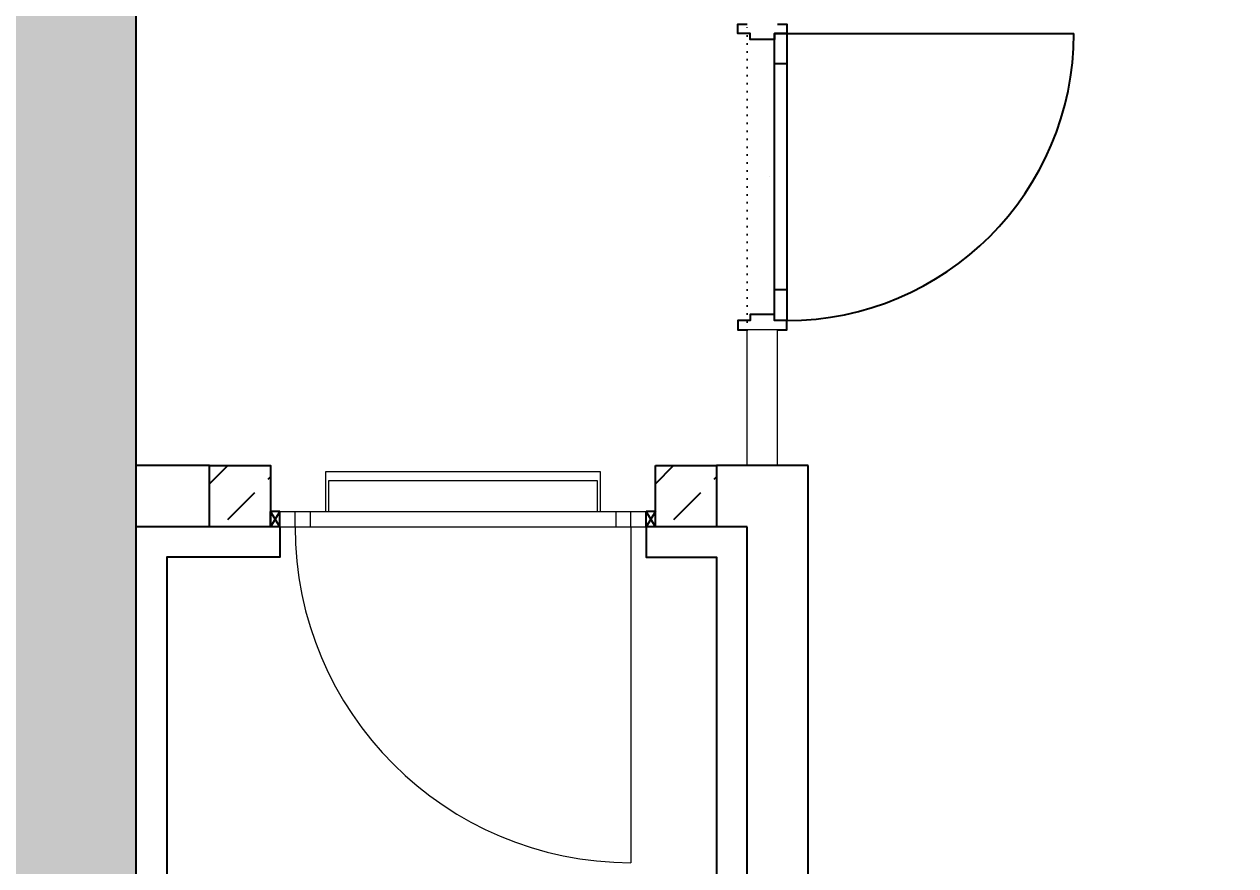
# Model space of a CAD drawing. Extents: x -5598 to 26293, y -3808 to 13850.
# Drawn here: x -2706.6 to -2310, y 10259 to 10534.5 of the extents above; entities that cross this region are included whole.
import ezdxf

# ---------------------------------------------------------------- set-up
doc = ezdxf.new("R2010")
doc.units = 0
doc.header["$LTSCALE"] = 100
doc.header["$MEASUREMENT"] = 0
doc.linetypes.add('( Hidden )', pattern=[0.375, 0.25, -0.125])
doc.linetypes.add('DOT', pattern=[0.25, 0, -0.25])
for name, color, linetype in [('IZ', 7, 'Continuous'), ('KA-PEN-3 @ 1', 5, 'Continuous'), ('KA-PEN-5', 5, 'Continuous'), ('KOLON', 7, 'Continuous'), ('KOR KASA', 1, 'Continuous'), ('OLCU DIS', 7, 'Continuous'), ('Rec-mantolamakulerengi', 230, 'Continuous'), ('TARAMA', 7, 'Continuous')]:
    doc.layers.add(name, color=color, linetype=linetype)
doc.layers.add('Y-DUVAR ALCIPAN', color=94, linetype='Continuous', lineweight=20)
doc.layers.add('Y-DUVAR BIMS', color=14, linetype='Continuous', lineweight=25)
doc.styles.add('OLC-50', font='romans.shx', dxfattribs={"width": 0.5, "height": 0.15})
doc.styles.add('olcu', font='romans.shx', dxfattribs={"width": 0.5})
doc.dimstyles.new('1-200', dxfattribs={"dimtxt": 40, "dimasz": 2, "dimexe": 0, "dimexo": 0, "dimgap": 10, "dimtad": 1, "dimdec": 4, "dimrnd": 0.1, "dimzin": 9, "dimdsep": 46, "dimtxsty": 'olcu', "dimblk1": 'SOL', "dimblk2": 'SAG', "dimsah": 1, "dimcen": 0, "dimse1": 1, "dimse2": 1, "dimclre": 13, "dimadec": 0, "dimazin": 0, "dimtfac": 1, "dimtdec": 4, "dimtix": 1, "dimtmove": 2, "dimatfit": 2, "dimldrblk": 'SOL', "dimfxl": 0, "dimtolj": 1, "dimarcsym": 0})

# ---------------------------------------------------------------- blocks, each defined once
blk = doc.blocks.new('*U182')
at = {"color": 0, "linetype": 'DOT', "ltscale": 0.1}
blk.add_line((-100, 15), (0, 15), dxfattribs=at)
at = {"color": 0, "lineweight": -2}
for p, q in [((-87, 2), (-87, 6)), ((-50, 7.5), (-50, 7.5)), ((-13, 2), (-13, 6)), ((-3, 2), (-3, -92))]:
    blk.add_line(p, q, dxfattribs=at)
for points in [[(-100, 5), (-100, 2), (-97, 2), (-97, 6), (-95, 6), (-95, 14), (-97, 14), (-97, 18), (-100, 18), (-100, 15)], [(0, 5), (0, 2), (-3, 2), (-3, 6), (-5, 6), (-5, 14), (-3, 14), (-3, 18), (0, 18), (0, 15)]]:
    blk.add_lwpolyline(points, dxfattribs=at)
blk.add_lwpolyline([(-97, 2), (-97, 6), (-3, 6), (-3, 2)], close=True, dxfattribs=at)
blk.add_arc((-3, 2), 94, 180, 270, dxfattribs=at)
at = {"style": 'OLC-50', "width": 0.5, "flags": 1}
for tag, p in [('K-NO', (-172.76, -83.82)), ('K-KANRENK', (7.69, -88.79)), ('K-BLOK', (-173.43, -120.56)), ('K-KASRENK', (8.75, -126.74)), ('K-KAT', (-174.31, -156.03)), ('K-TAMACILMA', (7.23, -165.71)), ('K-MAHALKOD', (-173.25, -193.98)), ('K-FOTOSEL', (8.17, -201.71)), ('K-MAHALAD', (-174.78, -232.95)), ('K-HERMETIK', (10.08, -236.3)), ('K-ACILISYON', (-173.83, -268.95)), ('K-HIDROLIK', (7.79, -270.16)), ('K-YANGIN', (-171.93, -303.54)), ('K-KART', (9.62, -303.83)), ('K-KANATTIP', (-174.21, -337.41)), ('K-BAND', (8.17, -345.67)), ('K-KANATMALZ', (-172.39, -371.07)), ('K-MENFEZ', (10.08, -380.26)), ('K-KASAMALZ', (-171.37, -410.06)), ('K-PBAR', (7.79, -414.12)), ('K-KASATIP', (-172.05, -446.79)), ('K-ELEKTRIKLI', (9.62, -447.79)), ('K-DUVAR', (-172.05, -485.23)), ('K-TIP', (9.62, -486.44)), ('K-REZ1', (9.62, -524.33)), ('K-REZ2', (9.62, -560.76)), ('K-REZ3', (9.62, -600.74))]:
    blk.add_attdef(tag, p, '', height=30, dxfattribs=at)
blk = doc.blocks.new('TASIYICI SISTEM (1.BODRUM KAT)')
at = {"layer": 'TARAMA'}
h = blk.add_hatch(dxfattribs=at)
h.set_pattern_fill('ANSI33', color=253, scale=100)
h.set_pattern_definition([(45, (-5880, -12320), (-17.67767, 17.67767), []), (45, (-5862.322, -12320), (-17.67767, 17.67767), [12.5, -6.25])])
h.paths.add_polyline_path([(-7810, -4715), (-7850, -4715), (-7850, -10120), (-8480, -10120), (-8480, -4715), (-8780, -4715), (-8780, -2330), (-8550, -2330), (-8550, -60), (-6090, -60), (-6090, 30), (-8640, 30), (-8640, -2260), (-8850, -2260), (-8850, -4785), (-8530, -4785), (-8530, -10160), (-5890, -10160), (-5890, -10120), (-7810, -10120)])
at = {"layer": 'IZ', "color": 8, "linetype": '( Hidden )'}
blk.add_lwpolyline([(-6490, -2330), (-8550, -2330), (-8550, -60), (-6490, -60)], close=True, dxfattribs=at)
at = {"layer": 'KOLON', "color": 4, "ltscale": 5}
blk.add_lwpolyline([(-7850, -10120), (-8480, -10120), (-8480, -4715), (-8780, -4715), (-8780, -2330), (-8550, -2330), (-8550, -60)], dxfattribs=at)
blk = doc.blocks.new('SOL')
at = {"color": 0}
for p, q in [((0, 30), (0, -6.96)), ((7.58, 0), (-6.97, 0))]:
    blk.add_line(p, q, dxfattribs=at)
blk.add_circle((0, 0), 3, dxfattribs=at)
blk = doc.blocks.new('SAG')
at = {"color": 0}
for p, q in [((0, -30), (0, 6.96)), ((7.58, 0), (-6.97, 0))]:
    blk.add_line(p, q, dxfattribs=at)
blk.add_circle((0, 0), 3, dxfattribs=at)
blk = doc.blocks.new('*D370')
at = {"layer": 'OLCU DIS', "color": 0, "lineweight": -2, "transparency": 16777216}
blk.add_line((-2758, 12775), (-212, 12775), dxfattribs=at)
at = {"layer": 'OLCU DIS', "color": 0, "lineweight": -2, "transparency": 16777216, "xscale": 2, "yscale": 2, "zscale": 2, "rotation": 180}
blk.add_blockref('SOL', (-2760, 12775), dxfattribs=at)
at = {"layer": 'OLCU DIS', "color": 0, "lineweight": -2, "transparency": 16777216, "xscale": 2, "yscale": 2, "zscale": 2}
blk.add_blockref('SAG', (-210, 12775), dxfattribs=at)
at = {"layer": 'OLCU DIS', "color": 0, "transparency": 16777216, "insert": (-996.78, 12805), "char_height": 40, "attachment_point": 5, "style": 'olcu'}
blk.add_mtext('\\A1;2550', dxfattribs=at)
blk = doc.blocks.new('*U531')
at = {"color": 0, "linetype": 'Continuous', "lineweight": 9, "ltscale": 200}
for p, q in [((-3, 5), (-123, 5)), ((-123, 5), (-123, 0)), ((-118, 5), (-118, 0)), ((-113, 0), (-113, 5)), ((-13, 0), (-13, 5)), ((-8, 5), (-8, 0)), ((-3, 5), (-3, 0)), ((-3, 0), (-123, 0))]:
    blk.add_line(p, q, dxfattribs=at)
for points in [[(-118, 5), (-118, 115)], [(-108, 0), (-108, -13), (-18, -13), (-18, 0)], [(-107, 0), (-107, -10), (-19, -10), (-19, 0)]]:
    blk.add_lwpolyline(points, dxfattribs=at)
blk.add_arc((-118, 5), 110, 0, 90, dxfattribs=at)
at = {"style": 'OLC-50', "width": 0.5, "flags": 1}
for tag, p in [('K-NO', (-93.69, -96.58)), ('K-KANRENK', (-48.58, -97.82)), ('K-BLOK', (-93.86, -105.76)), ('K-KASRENK', (-48.31, -107.31)), ('K-KAT', (-94.08, -114.63)), ('K-TAMACILMA', (-48.69, -117.05)), ('K-MAHALKOD', (-93.81, -124.12)), ('K-FOTOSEL', (-48.46, -126.05)), ('K-MAHALAD', (-94.19, -133.86)), ('K-HERMETIK', (-47.98, -134.7)), ('K-ACILISYON', (-93.96, -142.86)), ('K-HIDROLIK', (-48.55, -143.17)), ('K-YANGIN', (-93.48, -151.51)), ('K-KART', (-48.1, -151.58)), ('K-KANATTIP', (-94.05, -159.98)), ('K-BAND', (-48.46, -162.04)), ('K-KANATMALZ', (-93.6, -168.39)), ('K-MENFEZ', (-47.98, -170.69)), ('K-KASAMALZ', (-93.34, -178.14)), ('K-PBAR', (-48.55, -179.16)), ('K-KASATIP', (-93.51, -187.32)), ('K-ELEKTRIKLI', (-48.1, -187.57)), ('K-DUVAR', (-93.51, -196.93)), ('K-TIP', (-48.1, -197.24)), ('K-REZ1', (-48.1, -206.71)), ('K-REZ2', (-48.1, -215.81)), ('K-REZ3', (-48.1, -225.81))]:
    blk.add_attdef(tag, p, '', height=7.5, dxfattribs=at)
blk = doc.blocks.new('*U534')
at = {"layer": 'KOR KASA'}
for p, q in [((0, 126), (5, 126)), ((5, 126), (5, 123)), ((0, 3), (0, 0)), ((0, 3), (5, 3)), ((5, 3), (5, 0))]:
    blk.add_line(p, q, dxfattribs=at)
for points in [[(5, 126), (0, 123)], [(0, 126), (5, 123)], [(0, 126), (0, 123)], [(0, 123), (5, 123)], [(5, 3), (0, 0)], [(0, 3), (5, 0)], [(0, 0), (5, 0)]]:
    blk.add_lwpolyline(points, dxfattribs=at)

msp = doc.modelspace()

# ---------------------------------------------------------------- hatches: boundary and pattern name
at = {"layer": 'TARAMA'}
h = msp.add_hatch(dxfattribs=at)
h.set_pattern_fill('ANSI33', color=253, scale=100)
h.set_pattern_definition([(45, (-16861.717, 10416.518), (-17.67767, 17.67767), []), (45, (-16844.04, 10416.518), (-17.67767, 17.67767), [12.5, -6.25])])
h.paths.add_polyline_path([(-2646, 10390.00039), (-2646, 10370.00039), (-2626, 10370.00039), (-2626, 10390.00039)])
h = msp.add_hatch(dxfattribs=at)
h.set_pattern_fill('ANSI33', color=253, scale=100)
h.set_pattern_definition([(45, (-16715.717, 10416.518), (-17.67767, 17.67767), []), (45, (-16698.04, 10416.518), (-17.67767, 17.67767), [12.5, -6.25])])
h.paths.add_polyline_path([(-2500, 10390.00039), (-2500, 10370.00039), (-2480, 10370.00039), (-2480, 10390.00039)])

# ---------------------------------------------------------------- linework, layer by layer
at = {"layer": 'KOLON', "color": 4}
for points in [[(-2646, 10390.00039), (-2626, 10390.00039), (-2626, 10370.00039), (-2646, 10370.00039), (-2646, 10390.00039)], [(-2500, 10390.00039), (-2480, 10390.00039), (-2480, 10370.00039), (-2500, 10370.00039), (-2500, 10390.00039)]]:
    msp.add_lwpolyline(points, dxfattribs=at)
at = {"layer": 'Rec-mantolamakulerengi'}
for points in [[(-2623, 10370.00039), (-2623, 10360.00039), (-2660, 10360.00039), (-2660, 9980.00006), (-2900, 9980.00011)], [(-2503, 10370.00039), (-2503, 10360.00039), (-2480, 10360.00039), (-2480, 9980.00006), (-2434.99998, 9980.00011), (-2434.99998, 9990)]]:
    msp.add_lwpolyline(points, dxfattribs=at)
at = {"layer": 'Y-DUVAR ALCIPAN'}
for p, q in [((-2460, 10434.5), (-2470, 10434.5)), ((-2470, 10390.00039), (-2470, 10434.5)), ((-2460, 10390.00039), (-2460, 10434.5))]:
    msp.add_line(p, q, dxfattribs=at)
at = {"layer": 'Y-DUVAR BIMS'}
for p, q in [((-2646, 10389.99991), (-2670, 10390.00039)), ((-2450, 10390.00039), (-2480, 10390.00039)), ((-2450, 10010.00004), (-2450, 10390.00039)), ((-2646, 10369.99991), (-2670, 10370.00039)), ((-2470, 10370.00039), (-2480, 10370.00039)), ((-2470, 9990.00004), (-2470, 10370.00039))]:
    msp.add_line(p, q, dxfattribs=at)

# ---------------------------------------------------------------- block references
at = {"layer": 'KA-PEN-3 @ 1', "rotation": 90}
msp.add_blockref('*U182', (-2455, 10534.5), dxfattribs=at)
at = {"layer": 'KA-PEN-5', "rotation": 180}
msp.add_blockref('*U531', (-2626, 10375.00039), dxfattribs=at)
at = {"layer": 'KOLON'}
msp.add_blockref('TASIYICI SISTEM (1.BODRUM KAT)', (5880, 12320), dxfattribs=at)
at = {"layer": 'KOR KASA', "xscale": -1, "rotation": 270}
msp.add_blockref('*U534', (-2626, 10370.00039), dxfattribs=at)

# ---------------------------------------------------------------- dimensions: what is measured, and where the dimension line sits
at = {"layer": 'OLCU DIS', "color": 7}
dim = msp.add_linear_dim(base=(-210, 12775), p1=(-2760, 10060), p2=(-210, 12350), dimstyle='1-200', dxfattribs=at)
dim.commit()
dim.dimension.update_dxf_attribs({"geometry": '*D370', "text_midpoint": (-996.77721, 12805), "dimtype": 160})

doc.saveas('drawing.dxf')
